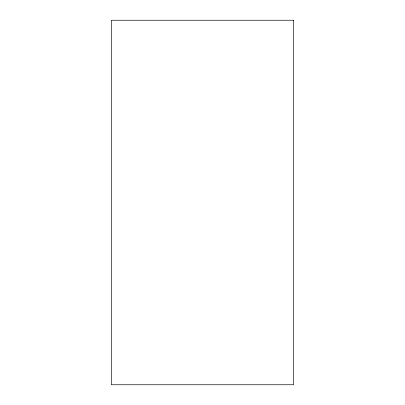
<?xml version="1.0" encoding="UTF-8"?>
<svg xmlns="http://www.w3.org/2000/svg" width="405" height="405" viewBox="0 0 405 405"><rect width="100%" height="100%" fill="white"/><g stroke="black" fill="none" stroke-linecap="round" stroke-linejoin="round"><path stroke-width="0.61" d="M293.625 20.25L111.375 20.25L111.375 384.75L293.625 384.75L293.625 20.25"/></g></svg>
